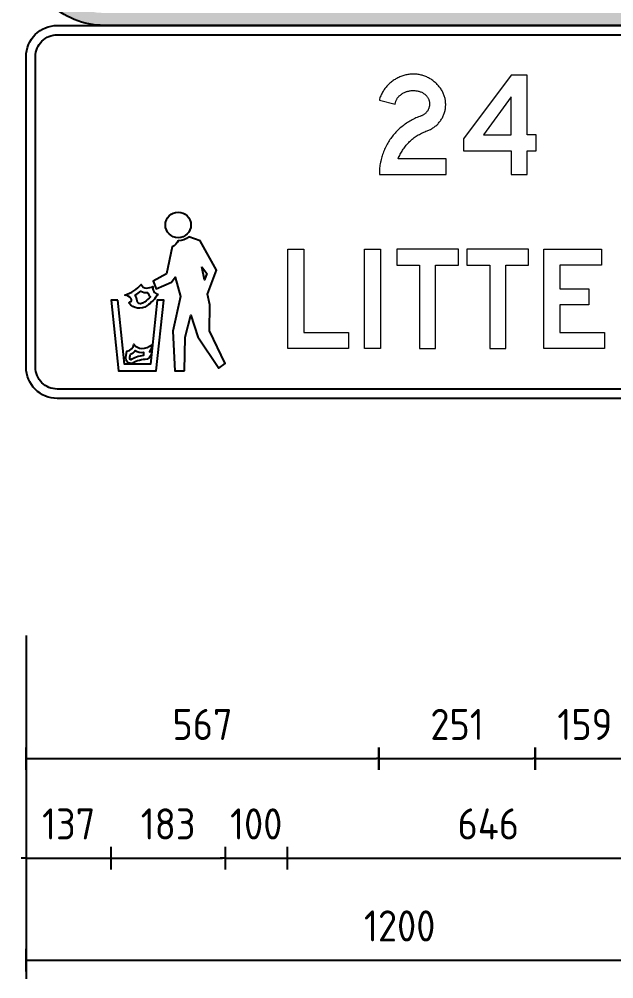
# Model space of a CAD drawing. Extents: x 0 to 420, y 0 to 297.
# Drawn here: x 99.7 to 147.5, y 129.9 to 207.1 of the extents above; entities that cross this region are included whole.
import ezdxf

# ---------------------------------------------------------------- set-up
doc = ezdxf.new("R2010")
doc.units = 0
doc.header["$LTSCALE"] = 0.3
doc.layers.get('0').update_dxf_attribs({"linetype": 'CONTINUOUS'})
doc.layers.get('DEFPOINTS').update_dxf_attribs({"linetype": 'CONTINUOUS'})
for name, color, linetype in [('BLUE', 162, 'CONTINUOUS'), ('L25', 1, 'CONTINUOUS'), ('T25', 1, 'CONTINUOUS')]:
    doc.layers.add(name, color=color, linetype=linetype)
doc.styles.add('ISO', font='iso.shx')
doc.dimstyles.new('SIGNSDIM', dxfattribs={"dimtxt": 2.5, "dimasz": 0.2, "dimexe": 1.5, "dimexo": 2, "dimgap": 1.5, "dimtad": 1, "dimdec": 4, "dimlfac": 20, "dimrnd": 1, "dimdsep": 46, "dimtxsty": 'ISO', "dimblk": 'SGNDIM', "dimcen": 2.5, "dimse2": 1, "dimadec": 0, "dimazin": 0, "dimtfac": 1, "dimtdec": 4, "dimtix": 1, "dimtmove": 0, "dimatfit": 3, "dimldrblk": 'SGNDIM', "dimfxl": 1, "dimtolj": 1, "dimtzin": 0, "dimarcsym": 0})

# ---------------------------------------------------------------- blocks, each defined once
blk = doc.blocks.new('SGNDIM')
for p, q in [((0, 4.5), (0, -4.5)), ((0, 0), (-1, 0))]:
    blk.add_line(p, q)
blk = doc.blocks.new('*D14')
at = {"layer": 'DEFPOINTS', "color": 0, "transparency": 16777216}
for p in [(100.291, 141.91), (160.296, 141.91), (160.296, 131.422)]:
    blk.add_point(p, dxfattribs=at)
at = {"layer": 'T25', "color": 0, "lineweight": -2, "transparency": 16777216}
for p, q in [((100.291, 139.91), (100.291, 129.922)), ((100.491, 131.422), (160.096, 131.422))]:
    blk.add_line(p, q, dxfattribs=at)
at = {"layer": 'T25', "color": 0, "lineweight": -2, "transparency": 16777216, "xscale": 0.2, "yscale": 0.2, "zscale": 0.2, "rotation": 180}
blk.add_blockref('SGNDIM', (100.291, 131.422), dxfattribs=at)
at = {"layer": 'T25', "color": 0, "lineweight": -2, "transparency": 16777216, "xscale": 0.2, "yscale": 0.2, "zscale": 0.2}
blk.add_blockref('SGNDIM', (160.296, 131.422), dxfattribs=at)
at = {"layer": 'T25', "color": 0, "transparency": 16777216, "insert": (130.294, 134.172), "char_height": 2.5, "attachment_point": 5, "style": 'ISO'}
blk.add_mtext('\\A1;1200', dxfattribs=at)
blk = doc.blocks.new('*D9')
at = {"layer": 'DEFPOINTS', "color": 0, "transparency": 16777216}
for p in [(100.291, 241.568), (72.291, 206.568), (100.291, 206.568)]:
    blk.add_point(p, dxfattribs=at)
at = {"layer": 'T25', "color": 0, "lineweight": -2, "transparency": 16777216}
for p, q in [((98.291, 241.568), (70.791, 241.568)), ((72.291, 241.368), (72.291, 206.768)), ((98.291, 206.568), (70.791, 206.568))]:
    blk.add_line(p, q, dxfattribs=at)
at = {"layer": 'T25', "color": 0, "lineweight": -2, "transparency": 16777216, "xscale": 0.2, "yscale": 0.2, "zscale": 0.2}
for p, rotation in [((72.291, 241.568), 90), ((72.291, 206.568), 270)]:
    blk.add_blockref('SGNDIM', p, dxfattribs=dict(at, rotation=rotation))
at = {"layer": 'T25', "color": 0, "transparency": 16777216, "insert": (69.541, 224.068), "char_height": 2.5, "attachment_point": 5, "rotation": 90, "style": 'ISO'}
blk.add_mtext('\\A1;700', dxfattribs=at)
blk = doc.blocks.new('*D10')
at = {"layer": 'DEFPOINTS', "color": 0, "transparency": 16777216}
for p in [(100.291, 206.568), (72.291, 176.582), (100.291, 176.582)]:
    blk.add_point(p, dxfattribs=at)
at = {"layer": 'T25', "color": 0, "lineweight": -2, "transparency": 16777216}
for p, q in [((98.291, 206.568), (70.791, 206.568)), ((72.291, 206.368), (72.291, 176.782)), ((98.291, 176.582), (70.791, 176.582))]:
    blk.add_line(p, q, dxfattribs=at)
at = {"layer": 'T25', "color": 0, "lineweight": -2, "transparency": 16777216, "xscale": 0.2, "yscale": 0.2, "zscale": 0.2}
for p, rotation in [((72.291, 206.568), 90), ((72.291, 176.582), 270)]:
    blk.add_blockref('SGNDIM', p, dxfattribs=dict(at, rotation=rotation))
at = {"layer": 'T25', "color": 0, "transparency": 16777216, "insert": (69.541, 191.575), "char_height": 2.5, "attachment_point": 5, "rotation": 90, "style": 'ISO'}
blk.add_mtext('\\A1;600', dxfattribs=at)
blk = doc.blocks.new('*D19')
at = {"layer": 'DEFPOINTS', "color": 0, "transparency": 16777216}
for p in [(102.938, 191.556), (80.291, 178.818), (102.938, 178.818)]:
    blk.add_point(p, dxfattribs=at)
at = {"layer": 'T25', "color": 0, "lineweight": -2, "transparency": 16777216}
blk.add_line((80.291, 191.356), (80.291, 179.018), dxfattribs=at)
at = {"layer": 'T25', "color": 0, "lineweight": -2, "transparency": 16777216, "xscale": 0.2, "yscale": 0.2, "zscale": 0.2}
for p, rotation in [((80.291, 191.556), 90), ((80.291, 178.818), 270)]:
    blk.add_blockref('SGNDIM', p, dxfattribs=dict(at, rotation=rotation))
at = {"layer": 'T25', "color": 0, "transparency": 16777216, "insert": (77.541, 185.187), "char_height": 2.5, "attachment_point": 5, "rotation": 90, "style": 'ISO'}
blk.add_mtext('\\A1;255', dxfattribs=at)
blk = doc.blocks.new('*D20')
at = {"layer": 'DEFPOINTS', "color": 0, "transparency": 16777216}
for p in [(98.048, 206.568), (80.291, 191.556), (104.148, 191.556)]:
    blk.add_point(p, dxfattribs=at)
at = {"layer": 'T25', "color": 0, "lineweight": -2, "transparency": 16777216}
for p, q in [((96.048, 206.568), (78.791, 206.568)), ((80.291, 206.368), (80.291, 191.756))]:
    blk.add_line(p, q, dxfattribs=at)
at = {"layer": 'T25', "color": 0, "lineweight": -2, "transparency": 16777216, "xscale": 0.2, "yscale": 0.2, "zscale": 0.2}
for p, rotation in [((80.291, 206.568), 90), ((80.291, 191.556), 270)]:
    blk.add_blockref('SGNDIM', p, dxfattribs=dict(at, rotation=rotation))
at = {"layer": 'T25', "color": 0, "transparency": 16777216, "insert": (77.541, 199.062), "char_height": 2.5, "attachment_point": 5, "rotation": 90, "style": 'ISO'}
blk.add_mtext('\\A1;300', dxfattribs=at)
blk = doc.blocks.new('*D28')
at = {"layer": 'DEFPOINTS', "color": 0, "transparency": 16777216}
for p in [(100.291, 159.529), (128.62, 159.529), (128.62, 147.622)]:
    blk.add_point(p, dxfattribs=at)
at = {"layer": 'T25', "color": 0, "lineweight": -2, "transparency": 16777216}
for p, q in [((100.291, 157.529), (100.291, 146.122)), ((100.491, 147.622), (128.42, 147.622))]:
    blk.add_line(p, q, dxfattribs=at)
at = {"layer": 'T25', "color": 0, "lineweight": -2, "transparency": 16777216, "xscale": 0.2, "yscale": 0.2, "zscale": 0.2, "rotation": 180}
blk.add_blockref('SGNDIM', (100.291, 147.622), dxfattribs=at)
at = {"layer": 'T25', "color": 0, "lineweight": -2, "transparency": 16777216, "xscale": 0.2, "yscale": 0.2, "zscale": 0.2}
blk.add_blockref('SGNDIM', (128.62, 147.622), dxfattribs=at)
at = {"layer": 'T25', "color": 0, "transparency": 16777216, "insert": (114.456, 150.372), "char_height": 2.5, "attachment_point": 5, "style": 'ISO'}
blk.add_mtext('\\A1;567', dxfattribs=at)
blk = doc.blocks.new('*D30')
at = {"layer": 'DEFPOINTS', "color": 0, "transparency": 16777216}
for p in [(116.27, 151.122), (121.27, 151.122), (121.27, 139.622)]:
    blk.add_point(p, dxfattribs=at)
at = {"layer": 'T25', "color": 0, "lineweight": -2, "transparency": 16777216}
for p, q in [((116.07, 139.622), (115.87, 139.622)), ((116.27, 139.622), (121.27, 139.622)), ((121.47, 139.622), (121.67, 139.622))]:
    blk.add_line(p, q, dxfattribs=at)
at = {"layer": 'T25', "color": 0, "lineweight": -2, "transparency": 16777216, "xscale": 0.2, "yscale": 0.2, "zscale": 0.2}
blk.add_blockref('SGNDIM', (116.27, 139.622), dxfattribs=at)
at = {"layer": 'T25', "color": 0, "lineweight": -2, "transparency": 16777216, "xscale": 0.2, "yscale": 0.2, "zscale": 0.2, "rotation": 180}
blk.add_blockref('SGNDIM', (121.27, 139.622), dxfattribs=at)
at = {"layer": 'T25', "color": 0, "transparency": 16777216, "insert": (118.77, 142.372), "char_height": 2.5, "attachment_point": 5, "style": 'ISO'}
blk.add_mtext('\\A1;100', dxfattribs=at)
blk = doc.blocks.new('*D31')
at = {"layer": 'DEFPOINTS', "color": 0, "transparency": 16777216}
for p in [(107.12, 159.529), (116.27, 159.529), (116.27, 139.622)]:
    blk.add_point(p, dxfattribs=at)
at = {"layer": 'T25', "color": 0, "lineweight": -2, "transparency": 16777216}
blk.add_line((107.32, 139.622), (116.07, 139.622), dxfattribs=at)
at = {"layer": 'T25', "color": 0, "lineweight": -2, "transparency": 16777216, "xscale": 0.2, "yscale": 0.2, "zscale": 0.2, "rotation": 180}
blk.add_blockref('SGNDIM', (107.12, 139.622), dxfattribs=at)
at = {"layer": 'T25', "color": 0, "lineweight": -2, "transparency": 16777216, "xscale": 0.2, "yscale": 0.2, "zscale": 0.2}
blk.add_blockref('SGNDIM', (116.27, 139.622), dxfattribs=at)
at = {"layer": 'T25', "color": 0, "transparency": 16777216, "insert": (111.695, 142.372), "char_height": 2.5, "attachment_point": 5, "style": 'ISO'}
blk.add_mtext('\\A1;183', dxfattribs=at)
blk = doc.blocks.new('*D32')
at = {"layer": 'DEFPOINTS', "color": 0, "transparency": 16777216}
for p in [(100.291, 151.185), (107.12, 151.185), (107.12, 139.622)]:
    blk.add_point(p, dxfattribs=at)
at = {"layer": 'T25', "color": 0, "lineweight": -2, "transparency": 16777216}
for p, q in [((100.291, 149.185), (100.291, 138.122)), ((100.091, 139.622), (99.891, 139.622)), ((100.291, 139.622), (107.12, 139.622)), ((107.32, 139.622), (107.52, 139.622))]:
    blk.add_line(p, q, dxfattribs=at)
at = {"layer": 'T25', "color": 0, "lineweight": -2, "transparency": 16777216, "xscale": 0.2, "yscale": 0.2, "zscale": 0.2}
blk.add_blockref('SGNDIM', (100.291, 139.622), dxfattribs=at)
at = {"layer": 'T25', "color": 0, "lineweight": -2, "transparency": 16777216, "xscale": 0.2, "yscale": 0.2, "zscale": 0.2, "rotation": 180}
blk.add_blockref('SGNDIM', (107.12, 139.622), dxfattribs=at)
at = {"layer": 'T25', "color": 0, "transparency": 16777216, "insert": (103.706, 142.372), "char_height": 2.5, "attachment_point": 5, "style": 'ISO'}
blk.add_mtext('\\A1;137', dxfattribs=at)
blk = doc.blocks.new('*D36')
at = {"layer": 'DEFPOINTS', "color": 0, "transparency": 16777216}
for p in [(141.187, 156.302), (149.146, 156.302), (149.146, 147.622)]:
    blk.add_point(p, dxfattribs=at)
at = {"layer": 'T25', "color": 0, "lineweight": -2, "transparency": 16777216}
blk.add_line((141.387, 147.622), (148.946, 147.622), dxfattribs=at)
at = {"layer": 'T25', "color": 0, "lineweight": -2, "transparency": 16777216, "xscale": 0.2, "yscale": 0.2, "zscale": 0.2, "rotation": 180}
blk.add_blockref('SGNDIM', (141.187, 147.622), dxfattribs=at)
at = {"layer": 'T25', "color": 0, "lineweight": -2, "transparency": 16777216, "xscale": 0.2, "yscale": 0.2, "zscale": 0.2}
blk.add_blockref('SGNDIM', (149.146, 147.622), dxfattribs=at)
at = {"layer": 'T25', "color": 0, "transparency": 16777216, "insert": (145.166, 150.372), "char_height": 2.5, "attachment_point": 5, "style": 'ISO'}
blk.add_mtext('\\A1;159', dxfattribs=at)
blk = doc.blocks.new('*D37')
at = {"layer": 'DEFPOINTS', "color": 0, "transparency": 16777216}
for p in [(128.62, 158.231), (141.187, 158.231), (141.187, 147.622)]:
    blk.add_point(p, dxfattribs=at)
at = {"layer": 'T25', "color": 0, "lineweight": -2, "transparency": 16777216}
blk.add_line((128.82, 147.622), (140.987, 147.622), dxfattribs=at)
at = {"layer": 'T25', "color": 0, "lineweight": -2, "transparency": 16777216, "xscale": 0.2, "yscale": 0.2, "zscale": 0.2, "rotation": 180}
blk.add_blockref('SGNDIM', (128.62, 147.622), dxfattribs=at)
at = {"layer": 'T25', "color": 0, "lineweight": -2, "transparency": 16777216, "xscale": 0.2, "yscale": 0.2, "zscale": 0.2}
blk.add_blockref('SGNDIM', (141.187, 147.622), dxfattribs=at)
at = {"layer": 'T25', "color": 0, "transparency": 16777216, "insert": (134.904, 150.372), "char_height": 2.5, "attachment_point": 5, "style": 'ISO'}
blk.add_mtext('\\A1;251', dxfattribs=at)
blk = doc.blocks.new('*D39')
at = {"layer": 'DEFPOINTS', "color": 0, "transparency": 16777216}
for p in [(121.27, 143.586), (153.556, 143.586), (153.556, 139.622)]:
    blk.add_point(p, dxfattribs=at)
at = {"layer": 'T25', "color": 0, "lineweight": -2, "transparency": 16777216}
blk.add_line((121.47, 139.622), (153.356, 139.622), dxfattribs=at)
at = {"layer": 'T25', "color": 0, "lineweight": -2, "transparency": 16777216, "xscale": 0.2, "yscale": 0.2, "zscale": 0.2, "rotation": 180}
blk.add_blockref('SGNDIM', (121.27, 139.622), dxfattribs=at)
at = {"layer": 'T25', "color": 0, "lineweight": -2, "transparency": 16777216, "xscale": 0.2, "yscale": 0.2, "zscale": 0.2}
blk.add_blockref('SGNDIM', (153.556, 139.622), dxfattribs=at)
at = {"layer": 'T25', "color": 0, "transparency": 16777216, "insert": (137.413, 142.372), "char_height": 2.5, "attachment_point": 5, "style": 'ISO'}
blk.add_mtext('\\A1;646', dxfattribs=at)

msp = doc.modelspace()

# ---------------------------------------------------------------- hatches: boundary and pattern name
at = {"layer": 'BLUE'}
h = msp.add_hatch(color=256, dxfattribs=at)
edge = h.paths.add_edge_path(flags=16)
edge.add_line((101.2913013, 212.817902), (101.2913013, 235.317902))
edge.add_arc((106.5413013, 235.317902), 5.25, 90, 180, ccw=False)
edge.add_line((106.5413013, 240.567902), (244.0413013, 240.567902))
edge.add_arc((244.0413013, 235.317902), 5.25, 0, 90, ccw=False)
edge.add_line((249.2913013, 235.317902), (249.2913013, 212.817902))
edge.add_arc((244.0413013, 212.817902), 5.25, -90, 0, ccw=False)
edge.add_line((244.0413013, 207.567902), (106.5413013, 207.567902))
edge.add_arc((106.5413013, 212.817902), 5.25, 180, 270, ccw=False)
edge = h.paths.add_edge_path()
edge.add_line((100.2913013, 212.817902), (100.2913013, 235.317902))
edge.add_arc((106.5413013, 235.317902), 6.25, 90, 180, ccw=False)
edge.add_line((106.5413013, 241.567902), (244.0413013, 241.567902))
edge.add_arc((244.0413013, 235.317902), 6.25, 0, 90, ccw=False)
edge.add_line((250.2913013, 235.317902), (250.2913013, 212.817902))
edge.add_arc((244.0413013, 212.817902), 6.25, -90, 0, ccw=False)
edge.add_line((244.0413013, 206.567902), (106.5413013, 206.567902))
edge.add_arc((106.5413013, 212.817902), 6.25, 180, 270, ccw=False)

# ---------------------------------------------------------------- linework, layer by layer
for points in [[(100.2913013, 212.817902), (100.2913013, 235.317902, -0.4142135624), (106.5413013, 241.567902), (244.0413013, 241.567902, -0.4142135624), (250.2913013, 235.317902), (250.2913013, 212.817902, -0.4142135624), (244.0413013, 206.567902), (106.5413013, 206.567902, -0.4142135624)], [(101.0413013, 179.0823251), (101.0413013, 204.067902, -0.4142135624), (102.7913013, 205.817902), (247.7913013, 205.817902, -0.4142135624), (249.5413013, 204.067902), (249.5413013, 179.0823251, -0.4142135624), (247.7913013, 177.3323251), (102.7913013, 177.3323251, -0.4142135624)], [(113.0093885, 178.807228), (113.0699263, 181.5072157), (113.5300139, 183.2749206), (114.0748545, 181.5435384), (115.769914, 179.0130567), (116.2698145, 179.3883913), (115.0192448, 182.0157336), (115.0434599, 184.1103428), (114.8618464, 184.9578726), (115.5883005, 186.8950835), (114.256468, 189.2560592), (113.3484004, 189.5797868, -0.1844830881), (112.5008706, 189.2560592, -0.1712578079), (112.0165679, 188.7717565), (111.5564803, 186.5923943), (110.5031219, 186.011231), (110.7452733, 185.3816375), (111.9560301, 185.926478), (112.2587193, 186.3260278), (112.6824841, 184.7762591), (112.0771057, 181.9915184), (112.2223966, 178.807228)], [(108.7113701, 184.6273709, 0.1961345853), (108.2268991, 184.8852272, 0.1262578553), (109.5345165, 185.7448645, 0.3376990688), (109.9582813, 185.4542829, 0.0553534351), (110.4789068, 185.5753586, 0.4442417197), (110.8663489, 184.9699802, -0.1119598304), (109.9946041, 184.0255898, -0.4075231125), (108.5715829, 184.2372161, -0.5529627341), (108.6078047, 184.3331513, 0.5677861567)], [(109.7816935, 184.3198737, -0.1289418726), (109.4666964, 184.1977533, -0.4280731623), (109.197681, 184.4223091, 0.1248674086), (109.0502137, 184.8752702, 0.0408871446), (109.5118146, 185.215254, 0.1782888954), (110.0429134, 185.0976819, 0.1073340187), (110.2694374, 184.7545969, -0.0636493106), (109.788796, 184.3248839, 0.0059825648)], [(110.3867381, 180.3691043, -0.2128727186), (110.0188192, 179.7274032, 0.1318236461), (108.8080624, 179.3969531, -0.5244418001), (108.3049493, 179.8796207), (108.3842975, 180.3716741, 0.2994355068), (108.9501484, 180.9350828, 0.2448393278), (109.5950543, 180.5991481, 0.1624542945), (110.3820462, 180.9018373, -0.1691576299), (110.2004327, 180.3327816, 0.0392534795)], [(108.6493093, 179.6687884, -0.1397401923), (108.6647042, 180.1331956, 0.1180897062), (109.0490213, 180.4291728, 0.1584627115), (109.71613, 180.2910241), (109.71613, 180.0242491, 0.1038449167)]]:
    msp.add_lwpolyline(points, format="xyb", close=True, dxfattribs=at)
at = {"layer": 'BLUE', "lineweight": 0}
for points in [[(133.6160384, 201.4519634), (133.5700253, 201.5176965), (133.5240121, 201.5834296), (133.4714257, 201.6425893), (133.4188392, 201.7083224), (133.3662527, 201.7674822), (133.3136663, 201.826642), (133.2610798, 201.8858017), (133.20192, 201.9383882), (133.1427602, 201.9909747), (133.0770272, 202.0435611), (133.0178674, 202.0961476), (132.9521343, 202.1421608), (132.8864012, 202.1881739), (132.8206681, 202.2341871), (132.7483617, 202.2736269), (132.6826286, 202.3130668), (132.6103223, 202.3525066), (132.5380159, 202.3853732), (132.4657095, 202.424813), (132.3934031, 202.4511063), (132.3210967, 202.4839728), (132.242217, 202.510266), (132.1633373, 202.5365593), (132.0910309, 202.5562792), (132.0121512, 202.5759991), (131.9332715, 202.5957191), (131.8543918, 202.6088657), (131.7755121, 202.6220123), (131.6966324, 202.6351589), (131.6177527, 202.6417322), (131.538873, 202.6483055), (131.45342, 202.6483055), (131.3745403, 202.6483055), (131.2890873, 202.6483055), (131.2036342, 202.6417322), (131.1181812, 202.6351589), (131.0393015, 202.6285856), (130.9538485, 202.615439), (130.8683955, 202.5957191), (130.7829425, 202.5825724), (130.7040628, 202.5628525), (130.6186098, 202.5365593), (130.5397301, 202.5168394), (130.4542771, 202.4839728), (130.3753974, 202.4576796), (130.2965177, 202.424813), (130.217638, 202.3919465), (130.1453316, 202.3525066), (130.0664519, 202.3130668), (129.9941455, 202.2736269), (129.9218391, 202.2276138), (129.8495327, 202.1816006), (129.7772263, 202.1355875), (129.7049199, 202.0895743), (129.6391868, 202.0369878), (129.5734537, 201.9844014), (129.5077207, 201.9252416), (129.4485609, 201.8660818), (129.3828278, 201.806922), (129.323668, 201.7477623), (129.2710816, 201.6820292), (129.2119218, 201.6162961), (129.1593353, 201.550563), (129.1067488, 201.4848299), (129.0607357, 201.4125235), (129.0081492, 201.3467905), (128.9621361, 201.2744841), (128.9226962, 201.2021777), (128.8832564, 201.123298), (128.8438165, 201.0509916), (128.8043767, 200.9721119), (128.7715101, 200.8932322), (128.7386436, 200.8143525), (128.7123503, 200.7354728), (128.6860571, 200.6500198), (128.6597639, 200.5711401), (129.9349857, 200.2490479), (129.941559, 200.3016344), (129.9547056, 200.3476476), (129.9612789, 200.3936607), (129.9744256, 200.4396739), (129.9941455, 200.485687), (130.0072921, 200.5317002), (130.027012, 200.5777134), (130.0533053, 200.6237265), (130.0730252, 200.6631664), (130.0993184, 200.7091795), (130.1256117, 200.7486194), (130.1584782, 200.7814859), (130.1913447, 200.8209258), (130.2242113, 200.8603656), (130.2570778, 200.8932322), (130.303091, 200.932672), (130.3491041, 200.9721119), (130.4016906, 201.0115517), (130.4542771, 201.0444183), (130.5068635, 201.0838581), (130.55945, 201.1167247), (130.6120365, 201.1430179), (130.6711963, 201.1693111), (130.7237827, 201.1956044), (130.7829425, 201.2218976), (130.8421023, 201.2416175), (130.9012621, 201.2613374), (130.9604218, 201.2810574), (131.0261549, 201.294204), (131.0853147, 201.3073506), (131.1444745, 201.3204972), (131.2102076, 201.3270705), (131.2693673, 201.3336438), (131.3351004, 201.3336438), (131.3942602, 201.3336438), (131.4599933, 201.3336438), (131.5191531, 201.3270705), (131.5848861, 201.3204972), (131.6440459, 201.3139239), (131.709779, 201.3007773), (131.7689388, 201.2876307), (131.8280985, 201.2744841), (131.8872583, 201.2547641), (131.9464181, 201.2350442), (132.0055779, 201.2153243), (132.0647377, 201.189031), (132.1173241, 201.1627378), (132.1764839, 201.1298713), (132.2159237, 201.103578), (132.2619369, 201.0772848), (132.3013768, 201.0509916), (132.3408166, 201.018125), (132.3736831, 200.9852585), (132.4065497, 200.9523919), (132.4459895, 200.9129521), (132.4722828, 200.8735122), (132.5051493, 200.8340724), (132.5314426, 200.7946325), (132.5577358, 200.7551927), (132.584029, 200.7091795), (132.6037489, 200.6631664), (132.6234689, 200.6237265), (132.6366155, 200.5711401), (132.6563354, 200.5251269), (132.669482, 200.4791137), (132.6760553, 200.4331006), (132.6826286, 200.3805141), (132.689202, 200.334501), (132.6957753, 200.2819145), (132.6957753, 200.2359013), (132.689202, 200.1833149), (132.689202, 200.1373017), (132.6826286, 200.0847152), (132.669482, 200.0387021), (132.6629087, 199.9926889), (132.6431888, 199.9401024), (132.6300422, 199.8940893), (132.6103223, 199.8480761), (132.5906023, 199.802063), (132.5708824, 199.7626231), (132.5445892, 199.71661), (132.5182959, 199.6771701), (132.4854294, 199.6377303), (132.4591362, 199.5982904), (132.4262696, 199.5588506), (132.3934031, 199.525984), (132.3539632, 199.4931175), (132.3145234, 199.4602509), (132.2750835, 199.4273844), (132.2356437, 199.4010912), (132.1962038, 199.3747979), (132.1501907, 199.3485047), (132.1041775, 199.3287848), (132.0647377, 199.3090648), (132.0187245, 199.2893449), (131.9135516, 199.2564784), (131.8083786, 199.2170385), (131.7032057, 199.1775987), (131.6046061, 199.1315855), (131.5060064, 199.0855723), (131.4074068, 199.0395592), (131.3088072, 198.9869727), (131.2102076, 198.9343863), (131.1116079, 198.8817998), (131.0195816, 198.82264), (130.9275553, 198.7634802), (130.835529, 198.7043205), (130.7435027, 198.6385874), (130.6514763, 198.5728543), (130.5660233, 198.5071212), (130.4805703, 198.4413881), (130.3951173, 198.3690817), (130.3096643, 198.2967753), (130.2307846, 198.2178956), (130.1519049, 198.1455892), (130.0730252, 198.0667095), (129.9941455, 197.9878298), (129.9218391, 197.9023768), (129.8495327, 197.8234971), (129.7772263, 197.7380441), (129.7049199, 197.6525911), (129.6391868, 197.5605648), (129.5734537, 197.4751118), (129.514294, 197.3830855), (129.4485609, 197.2910591), (129.3959744, 197.1990328), (129.3368146, 197.1004332), (129.2842282, 197.0084069), (129.2316417, 196.9098072), (129.1790552, 196.8112076), (129.1330421, 196.712608), (129.0870289, 196.6140084), (129.0410158, 196.5088354), (129.0015759, 196.4102358), (128.9621361, 196.3050629), (128.9226962, 196.1998899), (128.8898297, 196.094717), (128.8569631, 195.9895441), (128.8240966, 195.8843711), (128.7978034, 195.7791982), (128.7715101, 195.6674519), (128.7517902, 195.562279), (128.7320703, 195.4505328), (128.7123503, 195.3453598), (128.6992037, 195.2336136), (128.6860571, 195.1218673), (128.6729105, 195.0166944), (128.6663372, 194.9049482), (128.6597639, 194.7932019), (128.6597639, 194.6814557), (128.6597639, 194.5697094), (134.0170103, 194.5697094), (134.0170103, 195.8515046), (130.1781981, 195.8515046), (130.2110647, 195.9435309), (130.2505045, 196.0355572), (130.2965177, 196.1210102), (130.3359575, 196.2064632), (130.3819707, 196.2984896), (130.4279838, 196.3839426), (130.4805703, 196.4628223), (130.5331568, 196.5482753), (130.5857432, 196.627155), (130.644903, 196.712608), (130.6974895, 196.7914877), (130.7632226, 196.8637941), (130.8223824, 196.9426738), (130.8881154, 197.0149802), (130.9538485, 197.0872866), (131.0195816, 197.159593), (131.091888, 197.2253261), (131.1576211, 197.2976324), (131.2365008, 197.3567922), (131.3088072, 197.4225253), (131.3876869, 197.4816851), (131.4599933, 197.5474182), (131.538873, 197.6000046), (131.624326, 197.6591644), (131.7032057, 197.7117509), (131.7886587, 197.7643373), (131.8741117, 197.8103505), (131.9595647, 197.8563637), (132.0450177, 197.9023768), (132.1304707, 197.9418167), (132.2224971, 197.9878298), (132.3145234, 198.0206964), (132.4065497, 198.0601362), (132.498576, 198.0930028), (132.5643091, 198.119296), (132.6366155, 198.1455892), (132.7023486, 198.1784558), (132.774655, 198.2113223), (132.840388, 198.2441889), (132.9061211, 198.2836287), (132.9652809, 198.3230686), (133.031014, 198.3690817), (133.0901738, 198.4085216), (133.1493335, 198.461108), (133.2084933, 198.5071212), (133.2676531, 198.5597077), (133.3202396, 198.6057208), (133.372826, 198.6648806), (133.4254125, 198.7174671), (133.4714257, 198.7766268), (133.5240121, 198.8357866), (133.563452, 198.8949464), (133.6094651, 198.9541062), (133.648905, 199.0198393), (133.6883448, 199.0855723), (133.7277847, 199.1513054), (133.7606512, 199.2170385), (133.7935178, 199.2893449), (133.819811, 199.355078), (133.8526776, 199.4273844), (133.8723975, 199.4996908), (133.8986907, 199.5719972), (133.9184106, 199.6443036), (133.9381306, 199.71661), (133.9512772, 199.7889163), (133.9644238, 199.8677961), (133.9709971, 199.9401024), (133.9841437, 200.0124088), (133.9841437, 200.0912885), (133.990717, 200.1635949), (133.990717, 200.2424746), (133.9841437, 200.314781), (133.9841437, 200.3936607), (133.9775704, 200.4659671), (133.9644238, 200.5448468), (133.9512772, 200.6171532), (133.9381306, 200.6894596), (133.9184106, 200.761766), (133.8986907, 200.8340724), (133.8789708, 200.9063788), (133.8526776, 200.9786852), (133.8263843, 201.0509916), (133.7935178, 201.123298), (133.7672245, 201.189031), (133.7277847, 201.2547641), (133.6949181, 201.3204972), (133.6554783, 201.3862303)], [(135.417125, 196.4891155), (139.2559371, 196.4891155), (139.2559371, 194.5697094), (140.5377322, 194.5697094), (140.5377322, 196.4891155), (141.2542229, 196.4891155), (141.2542229, 197.7709107), (140.5377322, 197.7709107), (140.5377322, 202.5694258), (139.2559371, 202.5694258), (135.417125, 197.4488185), (135.417125, 196.4891155)], [(137.0210122, 197.7709107), (139.2559371, 197.7709107), (139.2559371, 200.8143525), (137.0210122, 197.7709107)], [(121.310805, 188.5879987), (122.5926002, 188.5879987), (122.5926002, 181.8700775), (126.1881999, 181.8700775), (126.1881999, 180.5882824), (121.310805, 180.5882824), (121.310805, 188.5879987)], [(127.469995, 188.5879987), (128.7452169, 188.5879987), (128.7452169, 180.5882824), (127.469995, 180.5882824), (127.469995, 188.5879987)], [(130.0533053, 188.5879987), (130.0533053, 187.3062036), (131.8872583, 187.3062036), (131.8872583, 180.5882824), (133.1690535, 180.5882824), (133.1690535, 187.3062036), (135.0095798, 187.3062036), (135.0095798, 188.5879987), (130.0533053, 188.5879987)], [(135.6932039, 188.5879987), (135.6932039, 187.3062036), (137.5337303, 187.3062036), (137.5337303, 180.5882824), (138.8155254, 180.5882824), (138.8155254, 187.3062036), (140.6494785, 187.3062036), (140.6494785, 188.5879987), (135.6932039, 188.5879987)], [(141.8786872, 188.5879987), (146.5128696, 188.5879987), (146.5128696, 187.3062036), (143.153909, 187.3062036), (143.153909, 185.3867975), (145.4742869, 185.3867975), (145.4742869, 184.1050024), (143.153909, 184.1050024), (143.153909, 181.8700775), (146.756082, 181.8700775), (146.756082, 180.5882824), (141.8786872, 180.5882824), (141.8786872, 188.5879987)]]:
    msp.add_lwpolyline(points, close=True, dxfattribs=at)
at = {"layer": 'BLUE'}
for points in [[(114.4138664, 187.1493424), (114.8013085, 186.628717), (114.6075875, 186.1080915)], [(107.6433461, 184.4735699), (107.119824, 184.4735699), (107.7183813, 178.807228), (109.2318273, 178.807228), (110.7452733, 178.807228), (111.3438305, 184.4735699), (110.8203084, 184.4735699), (110.2767468, 179.3278535), (109.2318273, 179.3278535), (108.1869077, 179.3278535)]]:
    msp.add_lwpolyline(points, close=True, dxfattribs=at)
msp.add_circle((112.5008706, 190.5273539), 1.0291433, dxfattribs=at)
at = {"layer": 'L25'}
msp.add_lwpolyline([(100.2913013, 179.0823251), (100.2913013, 204.067902, -0.4142135624), (102.7913013, 206.567902), (247.7913013, 206.567902, -0.4142135624), (250.2913013, 204.067902), (250.2913013, 179.0823251, -0.4142135624), (247.7913013, 176.5823251), (102.7913013, 176.5823251, -0.4142135624)], format="xyb", close=True, dxfattribs=at)

# ---------------------------------------------------------------- dimensions: what is measured, and where the dimension line sits
at = {"layer": 'T25'}
for base, p1, p2, override, picture, middle in [((72.2913013, 206.567902), (100.2913013, 241.567902), (100.2913013, 206.567902), {"dimse2": 0}, '*D9', (69.5413013, 224.067902)), ((72.2913013, 176.5823251), (100.2913013, 206.567902), (100.2913013, 176.5823251), {"dimse2": 0}, '*D10', (69.5413013, 191.5751135)), ((80.2913013, 178.817902), (102.9376927, 191.5564971), (102.9376927, 178.817902), {"dimse1": 1}, '*D19', (77.5413013, 185.1871996))]:
    dim = msp.add_linear_dim(base=base, p1=p1, p2=p2, angle=90, dimstyle='SIGNSDIM', override=override, dxfattribs=at)
    dim.commit()
    dim.dimension.update_dxf_attribs({"geometry": picture, "text_midpoint": middle})
dim = msp.add_linear_dim(base=(80.2913013, 191.5564971), p1=(98.0483356, 206.567902), p2=(104.14781, 191.5564971), angle=90, dimstyle='SIGNSDIM', dxfattribs=at)
dim.commit()
dim.dimension.update_dxf_attribs({"geometry": '*D20', "text_midpoint": (77.5413013, 199.0621996)})
for base, p1, p2, picture, middle in [((128.620449, 147.6224483), (100.2913013, 159.528888), (128.620449, 159.528888), '*D28', (114.4558752, 150.3724483)), ((107.119824, 139.6224483), (100.2913013, 151.1853225), (107.119824, 151.1853225), '*D32', (103.7055627, 142.3724483)), ((160.2964109, 131.4223965), (100.2913013, 141.9104011), (160.2964109, 141.9104011), '*D14', (130.2938561, 134.1723965))]:
    dim = msp.add_linear_dim(base=base, p1=p1, p2=p2, dimstyle='SIGNSDIM', dxfattribs=at)
    dim.commit()
    dim.dimension.update_dxf_attribs({"geometry": picture, "text_midpoint": middle})
for base, p1, p2, picture, middle in [((116.269824, 139.6224483), (107.119824, 159.528888), (116.269824, 159.528888), '*D31', (111.694824, 142.3724483)), ((141.186699, 147.6224483), (128.620449, 158.2313637), (141.186699, 158.2313637), '*D37', (134.903574, 150.3724483)), ((149.1461309, 147.6224483), (141.186699, 156.3015627), (149.1461309, 156.3015627), '*D36', (145.1664149, 150.3724483)), ((121.269824, 139.6224483), (116.269824, 151.1224483), (121.269824, 151.1224483), '*D30', (118.769824, 142.3724483)), ((153.5561877, 139.6224483), (121.269824, 143.5858148), (153.5561877, 143.5858148), '*D39', (137.4130059, 142.3724483))]:
    dim = msp.add_linear_dim(base=base, p1=p1, p2=p2, dimstyle='SIGNSDIM', override={"dimse1": 1}, dxfattribs=at)
    dim.commit()
    dim.dimension.update_dxf_attribs({"geometry": picture, "text_midpoint": middle})

doc.saveas('drawing.dxf')
